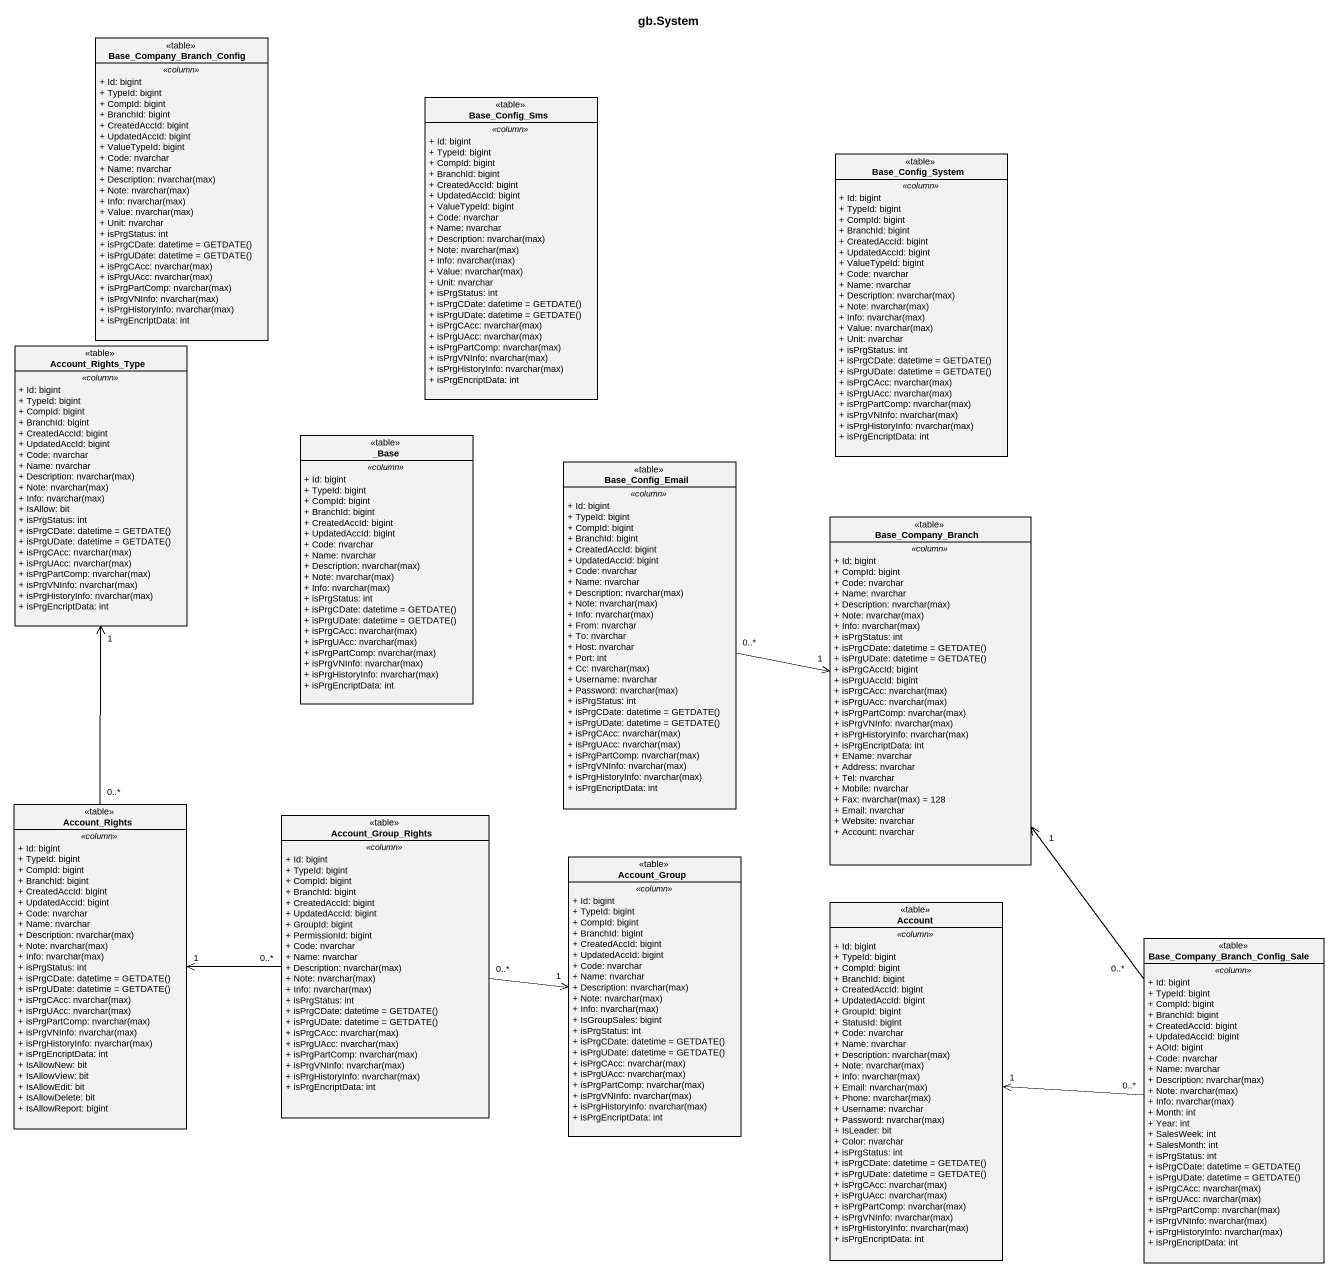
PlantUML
@startuml
title gb.System
hide circle
hide empty members
skinparam classAttributeIconSize 0
class Base_Company_Branch_Config <<table>> {
  .. <<column>> ..
  + Id: bigint
  + TypeId: bigint
  + CompId: bigint
  + BranchId: bigint
  + CreatedAccId: bigint
  + UpdatedAccId: bigint
  + ValueTypeId: bigint
  + Code: nvarchar
  + Name: nvarchar
  {field} + Description: nvarchar(max)
  {field} + Note: nvarchar(max)
  {field} + Info: nvarchar(max)
  {field} + Value: nvarchar(max)
  + Unit: nvarchar
  + isPrgStatus: int
  {field} + isPrgCDate: datetime = GETDATE()
  {field} + isPrgUDate: datetime = GETDATE()
  {field} + isPrgCAcc: nvarchar(max)
  {field} + isPrgUAcc: nvarchar(max)
  {field} + isPrgPartComp: nvarchar(max)
  {field} + isPrgVNInfo: nvarchar(max)
  {field} + isPrgHistoryInfo: nvarchar(max)
  + isPrgEncriptData: int
}
class Base_Config_Sms <<table>> {
  .. <<column>> ..
  + Id: bigint
  + TypeId: bigint
  + CompId: bigint
  + BranchId: bigint
  + CreatedAccId: bigint
  + UpdatedAccId: bigint
  + ValueTypeId: bigint
  + Code: nvarchar
  + Name: nvarchar
  {field} + Description: nvarchar(max)
  {field} + Note: nvarchar(max)
  {field} + Info: nvarchar(max)
  {field} + Value: nvarchar(max)
  + Unit: nvarchar
  + isPrgStatus: int
  {field} + isPrgCDate: datetime = GETDATE()
  {field} + isPrgUDate: datetime = GETDATE()
  {field} + isPrgCAcc: nvarchar(max)
  {field} + isPrgUAcc: nvarchar(max)
  {field} + isPrgPartComp: nvarchar(max)
  {field} + isPrgVNInfo: nvarchar(max)
  {field} + isPrgHistoryInfo: nvarchar(max)
  + isPrgEncriptData: int
}
class Base_Config_System <<table>> {
  .. <<column>> ..
  + Id: bigint
  + TypeId: bigint
  + CompId: bigint
  + BranchId: bigint
  + CreatedAccId: bigint
  + UpdatedAccId: bigint
  + ValueTypeId: bigint
  + Code: nvarchar
  + Name: nvarchar
  {field} + Description: nvarchar(max)
  {field} + Note: nvarchar(max)
  {field} + Info: nvarchar(max)
  {field} + Value: nvarchar(max)
  + Unit: nvarchar
  + isPrgStatus: int
  {field} + isPrgCDate: datetime = GETDATE()
  {field} + isPrgUDate: datetime = GETDATE()
  {field} + isPrgCAcc: nvarchar(max)
  {field} + isPrgUAcc: nvarchar(max)
  {field} + isPrgPartComp: nvarchar(max)
  {field} + isPrgVNInfo: nvarchar(max)
  {field} + isPrgHistoryInfo: nvarchar(max)
  + isPrgEncriptData: int
}
class Account_Rights_Type <<table>> {
  .. <<column>> ..
  + Id: bigint
  + TypeId: bigint
  + CompId: bigint
  + BranchId: bigint
  + CreatedAccId: bigint
  + UpdatedAccId: bigint
  + Code: nvarchar
  + Name: nvarchar
  {field} + Description: nvarchar(max)
  {field} + Note: nvarchar(max)
  {field} + Info: nvarchar(max)
  + IsAllow: bit
  + isPrgStatus: int
  {field} + isPrgCDate: datetime = GETDATE()
  {field} + isPrgUDate: datetime = GETDATE()
  {field} + isPrgCAcc: nvarchar(max)
  {field} + isPrgUAcc: nvarchar(max)
  {field} + isPrgPartComp: nvarchar(max)
  {field} + isPrgVNInfo: nvarchar(max)
  {field} + isPrgHistoryInfo: nvarchar(max)
  + isPrgEncriptData: int
}
class "_Base" as Base <<table>> {
  .. <<column>> ..
  + Id: bigint
  + TypeId: bigint
  + CompId: bigint
  + BranchId: bigint
  + CreatedAccId: bigint
  + UpdatedAccId: bigint
  + Code: nvarchar
  + Name: nvarchar
  {field} + Description: nvarchar(max)
  {field} + Note: nvarchar(max)
  {field} + Info: nvarchar(max)
  + isPrgStatus: int
  {field} + isPrgCDate: datetime = GETDATE()
  {field} + isPrgUDate: datetime = GETDATE()
  {field} + isPrgCAcc: nvarchar(max)
  {field} + isPrgUAcc: nvarchar(max)
  {field} + isPrgPartComp: nvarchar(max)
  {field} + isPrgVNInfo: nvarchar(max)
  {field} + isPrgHistoryInfo: nvarchar(max)
  + isPrgEncriptData: int
}
class Base_Config_Email <<table>> {
  .. <<column>> ..
  + Id: bigint
  + TypeId: bigint
  + CompId: bigint
  + BranchId: bigint
  + CreatedAccId: bigint
  + UpdatedAccId: bigint
  + Code: nvarchar
  + Name: nvarchar
  {field} + Description: nvarchar(max)
  {field} + Note: nvarchar(max)
  {field} + Info: nvarchar(max)
  + From: nvarchar
  + To: nvarchar
  + Host: nvarchar
  + Port: int
  {field} + Cc: nvarchar(max)
  + Username: nvarchar
  {field} + Password: nvarchar(max)
  + isPrgStatus: int
  {field} + isPrgCDate: datetime = GETDATE()
  {field} + isPrgUDate: datetime = GETDATE()
  {field} + isPrgCAcc: nvarchar(max)
  {field} + isPrgUAcc: nvarchar(max)
  {field} + isPrgPartComp: nvarchar(max)
  {field} + isPrgVNInfo: nvarchar(max)
  {field} + isPrgHistoryInfo: nvarchar(max)
  + isPrgEncriptData: int
}
class Base_Company_Branch <<table>> {
  .. <<column>> ..
  + Id: bigint
  + CompId: bigint
  + Code: nvarchar
  + Name: nvarchar
  {field} + Description: nvarchar(max)
  {field} + Note: nvarchar(max)
  {field} + Info: nvarchar(max)
  + isPrgStatus: int
  {field} + isPrgCDate: datetime = GETDATE()
  {field} + isPrgUDate: datetime = GETDATE()
  + isPrgCAccId: bigint
  + isPrgUAccId: bigint
  {field} + isPrgCAcc: nvarchar(max)
  {field} + isPrgUAcc: nvarchar(max)
  {field} + isPrgPartComp: nvarchar(max)
  {field} + isPrgVNInfo: nvarchar(max)
  {field} + isPrgHistoryInfo: nvarchar(max)
  + isPrgEncriptData: int
  + EName: nvarchar
  + Address: nvarchar
  + Tel: nvarchar
  + Mobile: nvarchar
  {field} + Fax: nvarchar(max) = 128
  + Email: nvarchar
  + Website: nvarchar
  + Account: nvarchar
}
class Account_Rights <<table>> {
  .. <<column>> ..
  + Id: bigint
  + TypeId: bigint
  + CompId: bigint
  + BranchId: bigint
  + CreatedAccId: bigint
  + UpdatedAccId: bigint
  + Code: nvarchar
  + Name: nvarchar
  {field} + Description: nvarchar(max)
  {field} + Note: nvarchar(max)
  {field} + Info: nvarchar(max)
  + isPrgStatus: int
  {field} + isPrgCDate: datetime = GETDATE()
  {field} + isPrgUDate: datetime = GETDATE()
  {field} + isPrgCAcc: nvarchar(max)
  {field} + isPrgUAcc: nvarchar(max)
  {field} + isPrgPartComp: nvarchar(max)
  {field} + isPrgVNInfo: nvarchar(max)
  {field} + isPrgHistoryInfo: nvarchar(max)
  + isPrgEncriptData: int
  + IsAllowNew: bit
  + IsAllowView: bit
  + IsAllowEdit: bit
  + IsAllowDelete: bit
  + IsAllowReport: bigint
}
class Account_Group_Rights <<table>> {
  .. <<column>> ..
  + Id: bigint
  + TypeId: bigint
  + CompId: bigint
  + BranchId: bigint
  + CreatedAccId: bigint
  + UpdatedAccId: bigint
  + GroupId: bigint
  + PermissionId: bigint
  + Code: nvarchar
  + Name: nvarchar
  {field} + Description: nvarchar(max)
  {field} + Note: nvarchar(max)
  {field} + Info: nvarchar(max)
  + isPrgStatus: int
  {field} + isPrgCDate: datetime = GETDATE()
  {field} + isPrgUDate: datetime = GETDATE()
  {field} + isPrgCAcc: nvarchar(max)
  {field} + isPrgUAcc: nvarchar(max)
  {field} + isPrgPartComp: nvarchar(max)
  {field} + isPrgVNInfo: nvarchar(max)
  {field} + isPrgHistoryInfo: nvarchar(max)
  + isPrgEncriptData: int
}
class Account_Group <<table>> {
  .. <<column>> ..
  + Id: bigint
  + TypeId: bigint
  + CompId: bigint
  + BranchId: bigint
  + CreatedAccId: bigint
  + UpdatedAccId: bigint
  + Code: nvarchar
  + Name: nvarchar
  {field} + Description: nvarchar(max)
  {field} + Note: nvarchar(max)
  {field} + Info: nvarchar(max)
  + IsGroupSales: bigint
  + isPrgStatus: int
  {field} + isPrgCDate: datetime = GETDATE()
  {field} + isPrgUDate: datetime = GETDATE()
  {field} + isPrgCAcc: nvarchar(max)
  {field} + isPrgUAcc: nvarchar(max)
  {field} + isPrgPartComp: nvarchar(max)
  {field} + isPrgVNInfo: nvarchar(max)
  {field} + isPrgHistoryInfo: nvarchar(max)
  + isPrgEncriptData: int
}
class Account <<table>> {
  .. <<column>> ..
  + Id: bigint
  + TypeId: bigint
  + CompId: bigint
  + BranchId: bigint
  + CreatedAccId: bigint
  + UpdatedAccId: bigint
  + GroupId: bigint
  + StatusId: bigint
  + Code: nvarchar
  + Name: nvarchar
  {field} + Description: nvarchar(max)
  {field} + Note: nvarchar(max)
  {field} + Info: nvarchar(max)
  {field} + Email: nvarchar(max)
  {field} + Phone: nvarchar(max)
  + Username: nvarchar
  {field} + Password: nvarchar(max)
  + IsLeader: bit
  + Color: nvarchar
  + isPrgStatus: int
  {field} + isPrgCDate: datetime = GETDATE()
  {field} + isPrgUDate: datetime = GETDATE()
  {field} + isPrgCAcc: nvarchar(max)
  {field} + isPrgUAcc: nvarchar(max)
  {field} + isPrgPartComp: nvarchar(max)
  {field} + isPrgVNInfo: nvarchar(max)
  {field} + isPrgHistoryInfo: nvarchar(max)
  + isPrgEncriptData: int
}
class "Base_Company_Branch_Config_Sale" as Base_Company_Branch_Config_2 <<table>> {
  .. <<column>> ..
  + Id: bigint
  + TypeId: bigint
  + CompId: bigint
  + BranchId: bigint
  + CreatedAccId: bigint
  + UpdatedAccId: bigint
  + AOId: bigint
  + Code: nvarchar
  + Name: nvarchar
  {field} + Description: nvarchar(max)
  {field} + Note: nvarchar(max)
  {field} + Info: nvarchar(max)
  + Month: int
  + Year: int
  + SalesWeek: int
  + SalesMonth: int
  + isPrgStatus: int
  {field} + isPrgCDate: datetime = GETDATE()
  {field} + isPrgUDate: datetime = GETDATE()
  {field} + isPrgCAcc: nvarchar(max)
  {field} + isPrgUAcc: nvarchar(max)
  {field} + isPrgPartComp: nvarchar(max)
  {field} + isPrgVNInfo: nvarchar(max)
  {field} + isPrgHistoryInfo: nvarchar(max)
  + isPrgEncriptData: int
}
Base_Config_Email "0..*" -right-> "1" Base_Company_Branch
Account_Rights "0..*" -up-> "1" Account_Rights_Type
Account_Group_Rights "0..*" -left-> "1" Account_Rights
Account_Group_Rights "0..*" -right-> "1" Account_Group
Base_Company_Branch_Config_2 "0..*" -up-> "1" Base_Company_Branch
Base_Company_Branch_Config_2 "0..*" -left-> "1" Account
@enduml
